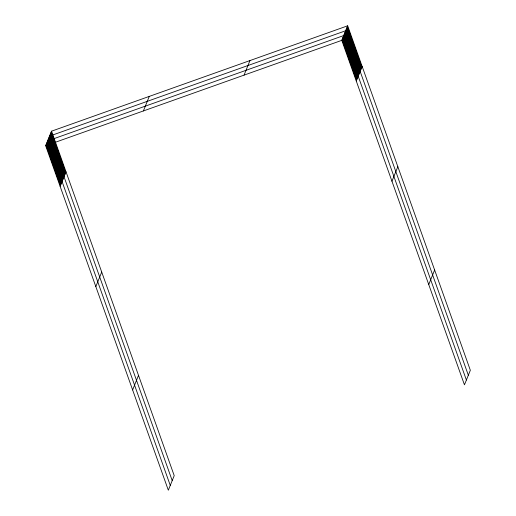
<?xml version="1.0" encoding="UTF-8"?>
<svg xmlns="http://www.w3.org/2000/svg" width="516" height="516" viewBox="0 0 516 516"><rect width="100%" height="100%" fill="white"/><g stroke="black" fill="none" stroke-linecap="round" stroke-linejoin="round"><path stroke-width="0.77" d="M51.548 131.174L174.215 475.649L168.326 490.2L45.66 145.725L51.548 131.174L347.674 25.8L470.34 370.275L464.452 384.826L341.786 40.351L347.674 25.8M60.12 186.34L66.016 171.789M143.383 110.953L149.272 96.402M95.828 286.612L101.716 272.061M244.068 75.123L249.957 60.572M132.618 389.928L138.507 375.377M356.253 80.967L362.142 66.416M391.954 181.239L397.849 166.687M428.744 284.555L434.633 270.003M45.66 145.725L341.786 40.351M347.345 26.626L361.806 67.241M347.01 27.451L361.471 68.067M346.675 28.27L361.135 68.892M346.339 29.096L360.807 69.712M346.01 29.922L360.471 70.537M468.335 375.222L345.675 30.747L49.549 136.121L172.209 480.596M345.352 31.547L359.813 72.163M345.023 32.347L359.491 72.962M344.701 33.147L359.168 73.762M344.378 33.946L358.839 74.562M344.056 34.746L358.517 75.362M466.393 380.028L343.733 35.546L47.601 140.92L170.267 485.401M343.404 36.346L357.872 76.968M343.082 37.152L357.543 77.768M342.759 37.952L357.22 78.567M342.437 38.752L356.898 79.367M342.114 39.551L356.575 80.167M51.213 131.999L65.68 172.615M50.884 132.825L65.345 173.44M50.549 133.644L65.01 174.266M50.213 134.47L64.681 175.085M49.878 135.295L64.345 175.911M49.226 136.921L63.687 177.536M48.897 137.72L63.365 178.336M48.575 138.52L63.036 179.136M48.252 139.32L62.713 179.936M47.93 140.12L62.391 180.735M47.279 141.719L61.746 182.335M46.956 142.519L61.417 183.141M46.633 143.319L61.094 183.941M46.311 144.125L60.772 184.741M45.982 144.925L60.449 185.541"/></g></svg>
